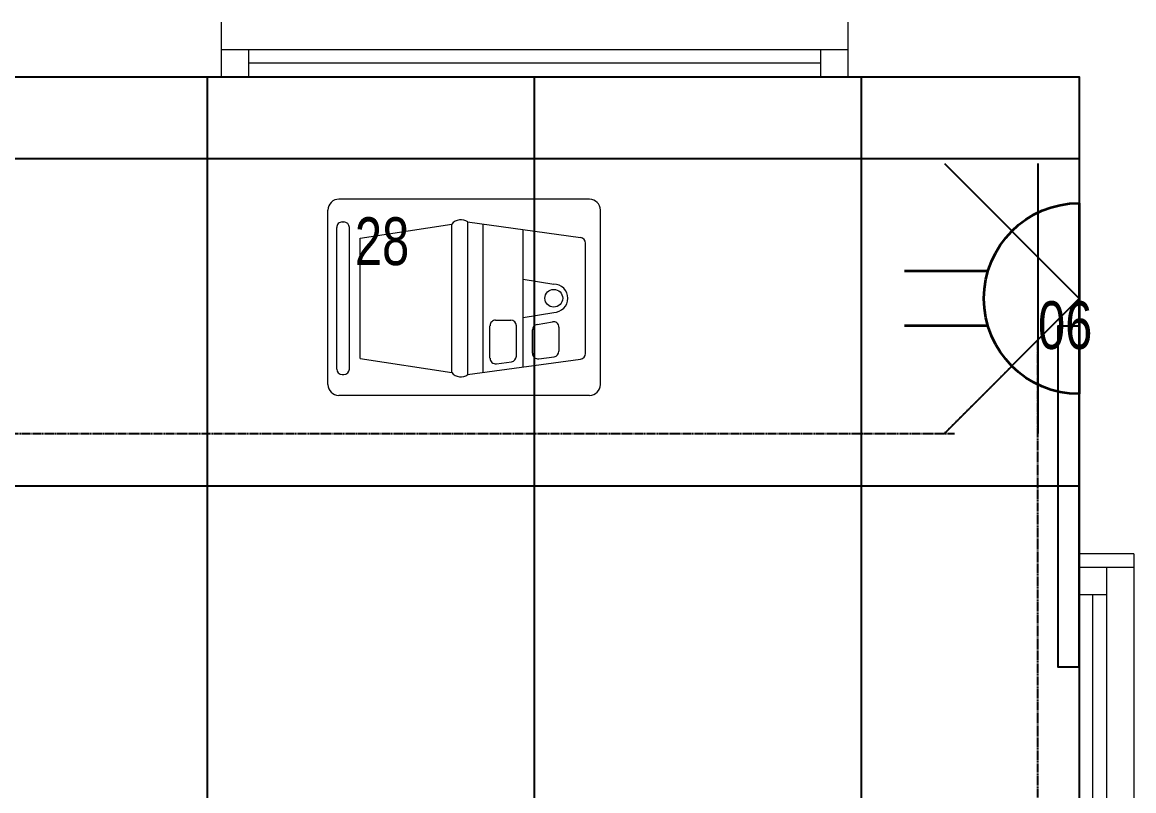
# Model space of a CAD drawing. Extents: x -12260 to 57327, y -29287 to 19916.
# Drawn here: x 12336 to 14376, y -4119 to -2710 of the extents above; entities that cross this region are included whole.
import ezdxf
from ezdxf.enums import TextEntityAlignment as Align

# ---------------------------------------------------------------- set-up
doc = ezdxf.new("R2010")
doc.units = 0
doc.header["$LTSCALE"] = 0.25
doc.linetypes.add('DASHDOT', pattern=[25.4, 12.7, -6.35, 0, -6.35])
doc.linetypes.add('HIDDEN', pattern=[9.525, 6.35, -3.175])
for name, color, linetype, lineweight in [('01-First Floor-FUR$0$72_EGR_EQP_TAG', 142, 'Continuous', 5), ('01-First Floor-FUR$0$Aluminum', 251, 'Continuous', 5), ('01-First Floor-FUR$0$LOADING', 253, 'Continuous', 5), ('01-First Floor-FUR$0$Walls', 251, 'Continuous', 5), ('E-LITE-CLNG-CNDT', 6, 'DASHDOT', 35), ('E-LITE-EXIT-NUMB', 6, 'Continuous', 25), ('E-POWR-FLOR-CNDT', 6, 'HIDDEN', 25), ('E-POWR-WALL @ 100', 4, 'Continuous', 35)]:
    doc.layers.add(name, color=color, linetype=linetype, lineweight=lineweight)
doc.layers.add('01-First Floor-FUR$0$FALSE CEILING', color=251, linetype='Continuous')
doc.styles.add('01-First Floor-FUR$0$X3G_ENTITY_257CFD', font='swisscl.ttf', dxfattribs={"height": 200})
doc.styles.add('DC_SIMPLEX', font='SIMPLEX.shx', dxfattribs={"width": 0.7})

# ---------------------------------------------------------------- blocks, each defined once
blk = doc.blocks.new('*X163')
at = {"color": 0}
for p, q in [((5, 3), (5, 3)), ((5, 3), (5, 3)), ((5, 3), (5, 3)), ((5, 3), (5, 3)), ((5, 3), (5, 3)), ((5, 3), (5, 3)), ((5, 3), (5, 3)), ((5, 3), (5, 3)), ((5, 3), (5, 3)), ((5, 3), (5, 3)), ((5, 3), (5, 3)), ((5, 3), (5, 3)), ((5, 3), (5, 3)), ((5, 3), (5, 3)), ((5, 3), (5, 3)), ((5, 3), (5, 3)), ((5, 3), (5, 3)), ((5, 3), (5, 3)), ((5, 3), (5, 3)), ((5, 3), (5, 3)), ((5, 3), (5, 3)), ((5, 3), (5, 3)), ((5, 3), (5, 3)), ((5, 3), (5, 3)), ((5, 3), (5, 3)), ((5, 3), (5, 3)), ((5, 3), (5, 3)), ((5, 3), (5, 3)), ((5, 3), (5, 3)), ((5, 3), (5, 3)), ((5, 3), (5, 3)), ((5, 3), (5, 3)), ((5, 3), (5, 3)), ((5, 3), (5, 3)), ((5, 3), (5, 3)), ((5, 3), (5, 3)), ((5, 3), (5, 3)), ((5, 3), (5, 3)), ((5, 3), (5, 3)), ((5, 3), (5, 3)), ((5, 3), (5, 3)), ((5, 3), (5, 3)), ((5, 3), (5, 3)), ((5, 3), (5, 3)), ((5, 3), (5, 3)), ((5, 3), (5, 3)), ((5, 3), (5, 3)), ((5, 3), (5, 3)), ((5, 3), (5, 3)), ((5, 3), (5, 3)), ((5, 3), (5, 3)), ((5, 3), (5, 3)), ((5, 3), (5, 3)), ((5, 3), (5, 3)), ((5, 3), (5, 3)), ((5, 3), (5, 3)), ((5, 3), (5, 3)), ((5, 3), (5, 3)), ((5, 3), (5, 3)), ((5, 3), (5, 3)), ((5, 3), (5, 3)), ((5, 3), (5, 3)), ((5, 3), (5, 3)), ((5, 3), (5, 3)), ((5, 3), (5, 3)), ((5, 3), (5, 3)), ((6, 3), (5, 3)), ((5, 3), (5, 3)), ((6, 3), (5, 3)), ((5, 3), (5, 3)), ((6, 3), (5, 3)), ((5, 3), (5, 3)), ((6, 3), (5, 3)), ((5, 3), (5, 3)), ((5, 3), (5, 3)), ((5, 3), (5, 3)), ((5, 3), (5, 3)), ((5, 3), (5, 3)), ((5, 3), (5, 3)), ((5, 3), (5, 3)), ((5, 3), (5, 3)), ((5, 3), (5, 3)), ((5, 3), (5, 3)), ((5, 3), (5, 3)), ((5, 3), (5, 3)), ((5, 3), (5, 3)), ((5, 3), (5, 3)), ((5, 3), (5, 3)), ((5, 3), (5, 3)), ((5, 3), (5, 3)), ((5, 3), (5, 3)), ((5, 3), (5, 3)), ((5, 3), (5, 3)), ((5, 3), (5, 3)), ((5, 3), (5, 3)), ((5, 3), (5, 3)), ((6, 3), (6, 3)), ((6, 3), (6, 3)), ((6, 3), (6, 3)), ((6, 3), (6, 3)), ((6, 3), (6, 3)), ((6, 3), (6, 3)), ((6, 3), (6, 3)), ((6, 3), (6, 3)), ((6, 3), (6, 3)), ((6, 3), (6, 3)), ((6, 3), (6, 3)), ((6, 3), (6, 3)), ((6, 3), (6, 3)), ((6, 3), (6, 3)), ((6, 3), (6, 3)), ((6, 3), (6, 3)), ((6, 3), (6, 3)), ((6, 3), (6, 3)), ((6, 3), (6, 3)), ((6, 3), (6, 3)), ((6, 3), (6, 3)), ((6, 3), (6, 3)), ((6, 3), (6, 3)), ((6, 3), (6, 3)), ((6, 3), (6, 3)), ((6, 3), (6, 3)), ((6, 3), (6, 3)), ((6, 3), (6, 3)), ((6, 3), (6, 3)), ((6, 3), (6, 3)), ((6, 3), (6, 3)), ((6, 3), (6, 3)), ((6, 3), (6, 3)), ((6, 3), (6, 3)), ((6, 3), (6, 3)), ((6, 3), (6, 3)), ((6, 3), (6, 3)), ((6, 3), (6, 3)), ((6, 3), (6, 3)), ((6, 3), (6, 3)), ((6, 3), (6, 3)), ((6, 3), (6, 3)), ((6, 3), (6, 3)), ((6, 3), (6, 3)), ((6, 3), (6, 3)), ((6, 3), (6, 3)), ((6, 3), (6, 3)), ((6, 3), (6, 3)), ((6, 3), (6, 3)), ((6, 3), (6, 3)), ((6, 3), (6, 3)), ((6, 3), (6, 3)), ((6, 3), (6, 3)), ((6, 3), (6, 3)), ((6, 3), (6, 3)), ((6, 3), (6, 3)), ((6, 3), (6, 3)), ((6, 3), (6, 3)), ((6, 3), (6, 3)), ((6, 3), (6, 3)), ((6, 3), (6, 3)), ((6, 3), (6, 3)), ((6, 3), (6, 3)), ((6, 3), (6, 3)), ((6, 3), (6, 3)), ((6, 3), (6, 3)), ((6, 3), (6, 3)), ((6, 3), (6, 3)), ((6, 3), (6, 3)), ((6, 3), (6, 3)), ((6, 3), (6, 3)), ((6, 3), (6, 3)), ((6, 3), (6, 3)), ((6, 3), (6, 3)), ((6, 3), (6, 3)), ((6, 3), (6, 3)), ((6, 3), (6, 3)), ((6, 3), (6, 3)), ((6, 3), (6, 3)), ((6, 3), (6, 3)), ((6, 3), (6, 3)), ((6, 3), (6, 3)), ((6, 3), (6, 3)), ((6, 3), (6, 3)), ((6, 3), (6, 3)), ((6, 3), (6, 3)), ((6, 3), (6, 3)), ((6, 3), (6, 3)), ((6, 3), (6, 3)), ((6, 3), (6, 3)), ((6, 3), (6, 3)), ((6, 3), (6, 3)), ((6, 3), (6, 3)), ((6, 3), (6, 3)), ((6, 3), (6, 3)), ((6, 3), (6, 3)), ((6, 3), (6, 3)), ((6, 3), (6, 3)), ((6, 3), (6, 3)), ((6, 3), (6, 3)), ((6, 3), (6, 3)), ((6, 3), (6, 3)), ((6, 3), (6, 3)), ((6, 3), (6, 3)), ((6, 3), (6, 3)), ((6, 3), (6, 3)), ((6, 3), (6, 3)), ((6, 3), (6, 3)), ((6, 3), (6, 3)), ((6, 3), (6, 3)), ((6, 3), (6, 3)), ((6, 3), (6, 3)), ((6, 3), (6, 3)), ((6, 3), (6, 3)), ((6, 3), (6, 3)), ((6, 3), (6, 3)), ((6, 3), (6, 3)), ((6, 3), (6, 3)), ((6, 3), (6, 3)), ((6, 3), (6, 3)), ((6, 3), (6, 3)), ((6, 3), (6, 3)), ((6, 3), (6, 3)), ((6, 3), (6, 3)), ((6, 3), (6, 3)), ((6, 3), (6, 3)), ((6, 3), (6, 3)), ((6, 3), (6, 3)), ((6, 3), (6, 3)), ((6, 3), (6, 3)), ((6, 3), (6, 3)), ((6, 3), (6, 3)), ((6, 3), (6, 3)), ((6, 3), (6, 3)), ((6, 3), (6, 3)), ((6, 3), (6, 3)), ((6, 3), (6, 3)), ((6, 3), (6, 3)), ((6, 3), (6, 3)), ((6, 3), (6, 3)), ((6, 3), (6, 3)), ((6, 3), (6, 3)), ((6, 3), (6, 3)), ((6, 3), (6, 3)), ((6, 3), (6, 3)), ((6, 3), (6, 3)), ((6, 3), (6, 3)), ((6, 3), (6, 3)), ((6, 3), (6, 3)), ((6, 3), (6, 3)), ((6, 3), (6, 3)), ((6, 3), (6, 3)), ((6, 3), (6, 3)), ((6, 3), (6, 3)), ((6, 3), (6, 3)), ((6, 3), (6, 3)), ((6, 3), (6, 3)), ((6, 3), (6, 3)), ((6, 3), (6, 3)), ((6, 3), (6, 3)), ((6, 3), (6, 3)), ((6, 3), (6, 3)), ((6, 3), (6, 3)), ((6, 3), (6, 3)), ((6, 3), (6, 3)), ((6, 3), (6, 3)), ((6, 3), (6, 3)), ((6, 3), (6, 3)), ((6, 3), (6, 3)), ((6, 3), (6, 3)), ((6, 3), (6, 3)), ((6, 3), (6, 3)), ((6, 3), (6, 3)), ((6, 3), (6, 3)), ((6, 3), (6, 3)), ((6, 3), (6, 3)), ((6, 3), (6, 3)), ((6, 3), (6, 3)), ((6, 3), (6, 3)), ((6, 3), (6, 3)), ((6, 3), (6, 3)), ((6, 3), (6, 3)), ((6, 3), (6, 3)), ((6, 3), (6, 3)), ((6, 3), (6, 3)), ((6, 3), (6, 3)), ((6, 3), (6, 3)), ((6, 3), (6, 3)), ((6, 3), (6, 3)), ((6, 3), (6, 3)), ((6, 3), (6, 3)), ((6, 3), (6, 3)), ((6, 3), (6, 3)), ((6, 3), (6, 3)), ((6, 3), (6, 3)), ((6, 3), (6, 3)), ((6, 3), (6, 3)), ((6, 3), (6, 3)), ((6, 3), (6, 3)), ((6, 3), (6, 3)), ((6, 3), (6, 3)), ((6, 3), (6, 3)), ((6, 3), (6, 3)), ((6, 3), (6, 3)), ((6, 3), (5, 3)), ((6, 3), (5, 3)), ((6, 3), (5, 3)), ((6, 3), (5, 3)), ((6, 3), (5, 3)), ((6, 3), (6, 3)), ((6, 3), (6, 3)), ((6, 3), (6, 3)), ((6, 3), (6, 3)), ((6, 3), (6, 3)), ((6, 3), (6, 3)), ((6, 3), (6, 3)), ((6, 3), (6, 3)), ((6, 3), (6, 3)), ((6, 3), (6, 3)), ((6, 3), (6, 3)), ((6, 3), (6, 3)), ((6, 3), (6, 3)), ((6, 3), (6, 3)), ((6, 3), (6, 3)), ((6, 3), (6, 3)), ((6, 3), (6, 3)), ((6, 3), (6, 3)), ((6, 3), (6, 3)), ((6, 3), (6, 3)), ((6, 3), (6, 3)), ((6, 3), (6, 3)), ((6, 3), (6, 3)), ((6, 3), (6, 3)), ((6, 3), (6, 3)), ((6, 3), (6, 3)), ((6, 3), (6, 3)), ((6, 3), (6, 3)), ((6, 3), (6, 3)), ((6, 3), (6, 3)), ((6, 3), (6, 3)), ((6, 3), (6, 3)), ((6, 3), (6, 3)), ((6, 3), (6, 3)), ((6, 3), (6, 3)), ((6, 3), (6, 3)), ((6, 3), (6, 3)), ((6, 3), (6, 3)), ((6, 3), (6, 3)), ((6, 3), (6, 3)), ((6, 3), (6, 3)), ((6, 3), (6, 3)), ((6, 3), (6, 3)), ((6, 3), (6, 3)), ((6, 3), (6, 3)), ((6, 3), (6, 3)), ((6, 3), (6, 3)), ((6, 3), (6, 3)), ((6, 3), (6, 3)), ((6, 3), (6, 3)), ((6, 3), (6, 3)), ((6, 3), (6, 3)), ((6, 3), (6, 3)), ((6, 3), (6, 3)), ((6, 3), (6, 3)), ((6, 3), (6, 3)), ((6, 3), (6, 3)), ((6, 3), (6, 3)), ((6, 3), (6, 3)), ((6, 3), (6, 3)), ((6, 3), (6, 3)), ((6, 3), (6, 3)), ((6, 3), (6, 3)), ((6, 3), (6, 3)), ((6, 3), (6, 3)), ((6, 3), (6, 3)), ((6, 3), (6, 3)), ((6, 3), (6, 3)), ((6, 3), (6, 3)), ((6, 3), (6, 3)), ((6, 3), (6, 3)), ((6, 3), (6, 3)), ((6, 3), (6, 3)), ((6, 3), (6, 3)), ((6, 3), (6, 3)), ((6, 3), (6, 3)), ((6, 3), (6, 3)), ((6, 3), (6, 3)), ((6, 3), (6, 3)), ((6, 3), (6, 3)), ((6, 3), (6, 3)), ((6, 3), (6, 3)), ((6, 3), (6, 3)), ((6, 3), (6, 3)), ((6, 3), (6, 3)), ((6, 3), (6, 3)), ((6, 3), (6, 3)), ((6, 3), (6, 3)), ((6, 3), (6, 3)), ((6, 3), (6, 3)), ((6, 3), (6, 3)), ((6, 3), (6, 3)), ((6, 3), (6, 3)), ((6, 3), (6, 3)), ((6, 3), (6, 3)), ((6, 3), (6, 3)), ((6, 3), (6, 3)), ((6, 3), (6, 3)), ((6, 3), (6, 3)), ((6, 3), (6, 3)), ((6, 3), (6, 3)), ((6, 3), (6, 3)), ((6, 3), (6, 3)), ((6, 3), (6, 3)), ((6, 3), (6, 3)), ((6, 3), (6, 3)), ((6, 3), (6, 3)), ((6, 3), (6, 3)), ((6, 3), (6, 3)), ((6, 3), (6, 3)), ((6, 3), (6, 3)), ((6, 3), (6, 3)), ((6, 3), (6, 3)), ((6, 3), (6, 3)), ((6, 3), (6, 3)), ((6, 3), (6, 3)), ((6, 3), (6, 3)), ((6, 3), (6, 3)), ((6, 3), (6, 3)), ((6, 3), (6, 3)), ((6, 3), (6, 3)), ((6, 3), (6, 3)), ((6, 3), (6, 3)), ((6, 3), (6, 3)), ((6, 3), (6, 3)), ((6, 3), (6, 3)), ((6, 3), (6, 3)), ((6, 3), (6, 3)), ((6, 3), (6, 3)), ((6, 3), (6, 3)), ((6, 3), (6, 3)), ((6, 3), (6, 3)), ((6, 3), (6, 3)), ((6, 3), (6, 3)), ((6, 3), (6, 3)), ((6, 3), (6, 3)), ((6, 3), (6, 3)), ((6, 3), (6, 3)), ((6, 3), (6, 3)), ((6, 3), (6, 3)), ((6, 3), (6, 3)), ((6, 3), (6, 3)), ((6, 3), (6, 3)), ((6, 3), (6, 3)), ((6, 3), (6, 3)), ((6, 3), (6, 3)), ((6, 3), (6, 3)), ((6, 3), (6, 3)), ((6, 3), (6, 3)), ((6, 3), (6, 3)), ((6, 3), (6, 3)), ((6, 3), (6, 3)), ((6, 3), (6, 3)), ((6, 3), (6, 3)), ((6, 3), (6, 3)), ((6, 3), (6, 3)), ((6, 3), (6, 3)), ((6, 3), (6, 3)), ((6, 3), (6, 3)), ((6, 3), (6, 3)), ((6, 3), (6, 3)), ((6, 3), (6, 3)), ((6, 3), (6, 3)), ((6, 3), (6, 3)), ((6, 3), (6, 3)), ((6, 3), (6, 3)), ((6, 3), (6, 3)), ((6, 3), (6, 3)), ((6, 3), (6, 3)), ((6, 3), (6, 3)), ((6, 3), (6, 3)), ((6, 3), (6, 3)), ((6, 3), (6, 3)), ((6, 3), (6, 3)), ((6, 3), (6, 3)), ((6, 3), (6, 3)), ((6, 3), (6, 3)), ((6, 3), (6, 3)), ((6, 3), (6, 3)), ((6, 3), (6, 3)), ((6, 3), (6, 3)), ((6, 3), (6, 3)), ((6, 3), (6, 3)), ((6, 3), (6, 3)), ((6, 3), (6, 3)), ((6, 3), (6, 3)), ((6, 3), (6, 3)), ((6, 3), (6, 3)), ((6, 3), (6, 3)), ((6, 3), (6, 3)), ((6, 3), (6, 3)), ((6, 3), (6, 3)), ((6, 3), (6, 3)), ((6, 3), (6, 3)), ((6, 3), (6, 3)), ((6, 3), (6, 3)), ((6, 3), (6, 3)), ((6, 3), (6, 3)), ((6, 3), (6, 3)), ((6, 3), (6, 3)), ((6, 3), (6, 3)), ((6, 3), (6, 3)), ((6, 3), (6, 3)), ((6, 3), (6, 3)), ((6, 3), (6, 3)), ((6, 3), (6, 3)), ((6, 3), (6, 3)), ((6, 3), (6, 3)), ((6, 3), (6, 3)), ((6, 3), (6, 3)), ((6, 3), (6, 3)), ((6, 3), (6, 3)), ((6, 3), (6, 3)), ((6, 3), (6, 3)), ((6, 3), (6, 3)), ((6, 3), (6, 3)), ((6, 3), (6, 3)), ((6, 3), (6, 3)), ((6, 3), (6, 3)), ((6, 3), (6, 3)), ((6, 3), (6, 3)), ((6, 3), (6, 3)), ((6, 3), (6, 3)), ((6, 3), (6, 3)), ((6, 3), (6, 3)), ((6, 3), (6, 3)), ((6, 3), (6, 3)), ((6, 3), (6, 3)), ((6, 3), (6, 3)), ((6, 3), (6, 3)), ((6, 3), (6, 3)), ((6, 3), (6, 3)), ((6, 3), (6, 3)), ((6, 3), (6, 3)), ((6, 3), (6, 3)), ((6, 3), (6, 3)), ((6, 3), (6, 3)), ((6, 3), (6, 3)), ((6, 3), (6, 3)), ((6, 3), (6, 3)), ((6, 3), (6, 3)), ((6, 3), (6, 3)), ((6, 3), (6, 3)), ((6, 3), (6, 3)), ((6, 3), (6, 3)), ((6, 3), (6, 3)), ((6, 3), (6, 3)), ((6, 3), (6, 3)), ((6, 3), (6, 3)), ((6, 3), (6, 3)), ((6, 3), (6, 3)), ((6, 3), (6, 3)), ((6, 3), (6, 3)), ((6, 3), (6, 3)), ((6, 3), (6, 3)), ((6, 3), (6, 3)), ((6, 3), (6, 3)), ((6, 3), (6, 3)), ((6, 3), (6, 3)), ((6, 3), (6, 3)), ((6, 3), (6, 3)), ((6, 3), (6, 3)), ((6, 3), (6, 3)), ((6, 3), (6, 3)), ((6, 3), (6, 3)), ((6, 3), (6, 3)), ((6, 3), (6, 3)), ((6, 3), (6, 3)), ((6, 3), (6, 3)), ((6, 3), (6, 3)), ((6, 3), (6, 3)), ((6, 3), (6, 3)), ((6, 3), (6, 3)), ((6, 3), (6, 3)), ((6, 3), (6, 3)), ((6, 3), (6, 3)), ((6, 3), (6, 3)), ((6, 3), (6, 3)), ((6, 3), (6, 3)), ((6, 3), (6, 3)), ((6, 3), (6, 3)), ((6, 3), (6, 3)), ((6, 3), (6, 3)), ((6, 3), (6, 3)), ((6, 3), (6, 3)), ((6, 3), (6, 3)), ((6, 3), (6, 3)), ((6, 3), (6, 3)), ((6, 3), (6, 3)), ((6, 3), (6, 3)), ((6, 3), (6, 3)), ((6, 3), (6, 3)), ((6, 3), (6, 3)), ((6, 3), (6, 3)), ((6, 3), (6, 3)), ((6, 3), (6, 3)), ((6, 3), (6, 3)), ((6, 3), (6, 3)), ((6, 3), (6, 3)), ((6, 3), (6, 3)), ((6, 3), (6, 3)), ((6, 3), (6, 3)), ((6, 3), (6, 3)), ((6, 3), (6, 3)), ((6, 3), (6, 3)), ((6, 3), (6, 3)), ((6, 3), (6, 3)), ((6, 3), (6, 3)), ((6, 3), (6, 3)), ((6, 3), (6, 3)), ((6, 3), (6, 3)), ((6, 3), (6, 3)), ((6, 3), (6, 3)), ((6, 3), (6, 3)), ((6, 3), (6, 3)), ((6, 3), (6, 3)), ((6, 3), (6, 3))]:
    blk.add_line(p, q, dxfattribs=at)
blk = doc.blocks.new('*X164')
at = {"color": 0}
for p, q in [((13, 1), (13, 1)), ((13, 1), (13, 1)), ((13, 1), (13, 1)), ((13, 1), (13, 1)), ((13, 1), (13, 1)), ((13, 1), (13, 1)), ((13, 1), (13, 1)), ((13, 1), (13, 1)), ((13, 1), (13, 1)), ((13, 1), (13, 1)), ((13, 1), (13, 1)), ((13, 1), (13, 1)), ((13, 1), (13, 1)), ((13, 1), (13, 1)), ((13, 1), (13, 1)), ((13, 1), (14, 1)), ((13, 1), (14, 1)), ((13, 1), (14, 1)), ((13, 1), (13, 1)), ((13, 1), (13, 1)), ((13, 1), (13, 1)), ((13, 1), (13, 1)), ((13, 1), (13, 1)), ((13, 1), (13, 1)), ((13, 1), (13, 1)), ((13, 1), (13, 1)), ((13, 1), (13, 1)), ((13, 1), (13, 1)), ((13, 1), (13, 1)), ((13, 1), (13, 1)), ((13, 1), (13, 1)), ((13, 1), (13, 1)), ((13, 1), (13, 1)), ((13, 1), (13, 1)), ((13, 1), (13, 1)), ((13, 1), (13, 1)), ((13, 1), (13, 1)), ((13, 1), (13, 1)), ((13, 1), (13, 1)), ((13, 1), (13, 1)), ((13, 1), (13, 1)), ((13, 1), (13, 1)), ((13, 1), (13, 1)), ((13, 1), (13, 1)), ((13, 1), (13, 1)), ((13, 1), (13, 1)), ((13, 1), (13, 1)), ((13, 1), (13, 1)), ((13, 1), (13, 1)), ((13, 1), (13, 1)), ((13, 1), (13, 1)), ((13, 1), (13, 1)), ((13, 1), (13, 1)), ((13, 1), (13, 1)), ((13, 1), (13, 1)), ((13, 1), (13, 1)), ((13, 1), (13, 1)), ((13, 1), (13, 1)), ((13, 1), (13, 1)), ((13, 1), (13, 1)), ((13, 1), (13, 1)), ((13, 1), (13, 1)), ((13, 1), (13, 1)), ((13, 1), (13, 1)), ((13, 1), (13, 1)), ((13, 1), (13, 1)), ((13, 1), (13, 1)), ((13, 1), (13, 1)), ((13, 1), (13, 1)), ((13, 1), (13, 1)), ((13, 1), (13, 1)), ((13, 1), (13, 1)), ((13, 1), (13, 1)), ((13, 1), (13, 1)), ((13, 1), (13, 1)), ((13, 1), (13, 1)), ((13, 1), (13, 1)), ((13, 1), (13, 1)), ((13, 1), (13, 1)), ((13, 1), (13, 1)), ((13, 1), (13, 1)), ((13, 1), (13, 1)), ((13, 1), (13, 1)), ((13, 1), (13, 1)), ((13, 1), (13, 1)), ((13, 1), (13, 1)), ((13, 1), (13, 1)), ((13, 1), (13, 1)), ((13, 1), (13, 1)), ((13, 1), (13, 1)), ((13, 1), (13, 1)), ((13, 1), (13, 1)), ((13, 1), (13, 1)), ((13, 1), (13, 1)), ((13, 1), (13, 1)), ((13, 1), (13, 1)), ((13, 1), (13, 1)), ((13, 1), (13, 1)), ((13, 1), (13, 1)), ((13, 1), (13, 1)), ((13, 1), (13, 1)), ((13, 1), (13, 1)), ((13, 1), (13, 1)), ((13, 1), (13, 1)), ((13, 1), (13, 1)), ((13, 1), (13, 1)), ((13, 1), (13, 1)), ((13, 1), (13, 1)), ((13, 1), (13, 1)), ((13, 1), (13, 1)), ((13, 1), (13, 1)), ((13, 1), (13, 1)), ((13, 1), (13, 1)), ((13, 1), (13, 1)), ((13, 1), (13, 1)), ((13, 1), (13, 1)), ((13, 1), (13, 1)), ((13, 1), (13, 1)), ((13, 1), (13, 1)), ((13, 1), (13, 1)), ((13, 1), (13, 1)), ((13, 1), (13, 1)), ((13, 1), (13, 1)), ((13, 1), (14, 1)), ((13, 0), (13, 0)), ((13, 0), (13, 0)), ((13, 0), (13, 0)), ((13, 0), (13, 0)), ((13, 0), (13, 0)), ((13, 0), (13, 0)), ((13, 0), (13, 0)), ((13, 0), (13, 0)), ((13, 0), (13, 0)), ((13, 0), (13, 0)), ((13, 0), (13, 0)), ((13, 0), (13, 0)), ((13, 0), (13, 0)), ((13, 0), (13, 0)), ((13, 0), (13, 0)), ((13, 0), (13, 0)), ((13, 0), (13, 0)), ((13, 0), (13, 0)), ((13, 0), (13, 0)), ((13, 0), (13, 0)), ((13, 0), (13, 0)), ((13, 0), (13, 0)), ((13, 0), (13, 0)), ((13, 0), (13, 0)), ((13, 0), (13, 0)), ((13, 0), (13, 0)), ((13, 0), (13, 0)), ((13, 0), (13, 0)), ((13, 0), (13, 0)), ((13, 0), (13, 0)), ((13, 0), (13, 0)), ((13, 0), (13, 0)), ((13, 0), (13, 0)), ((13, 0), (13, 0)), ((13, 0), (13, 0)), ((13, 0), (13, 0)), ((13, 0), (13, 0)), ((13, 0), (13, 0)), ((13, 0), (13, 0)), ((13, 0), (13, 0)), ((13, 0), (13, 0)), ((13, 0), (13, 0)), ((13, 0), (13, 0)), ((13, 0), (13, 0)), ((13, 0), (13, 0)), ((13, 0), (13, 0)), ((13, 0), (13, 0)), ((13, 0), (13, 0)), ((13, 0), (14, 0)), ((13, 0), (14, 0)), ((13, 0), (13, 0)), ((13, 0), (14, 0)), ((14, 1), (14, 1)), ((14, 1), (14, 1)), ((14, 1), (14, 1)), ((14, 1), (14, 1)), ((14, 1), (14, 1)), ((14, 1), (14, 1)), ((14, 1), (14, 1)), ((14, 1), (14, 1)), ((14, 1), (14, 1)), ((14, 1), (14, 1)), ((14, 1), (14, 1)), ((14, 1), (14, 1)), ((14, 1), (14, 1)), ((14, 1), (14, 1)), ((14, 1), (14, 1)), ((14, 1), (14, 1)), ((14, 1), (14, 1)), ((14, 1), (14, 1)), ((14, 1), (14, 1)), ((14, 1), (14, 1)), ((14, 1), (14, 1)), ((14, 1), (14, 1)), ((14, 1), (14, 1)), ((14, 1), (14, 1)), ((14, 1), (14, 1)), ((14, 1), (14, 1)), ((14, 1), (14, 1)), ((14, 1), (14, 1)), ((14, 1), (14, 1)), ((14, 1), (14, 1)), ((14, 1), (14, 1)), ((14, 1), (14, 1)), ((14, 1), (14, 1)), ((14, 1), (14, 1)), ((14, 1), (14, 1)), ((14, 1), (14, 1)), ((14, 1), (14, 1)), ((14, 1), (14, 1)), ((14, 1), (14, 1)), ((14, 1), (14, 1)), ((14, 1), (14, 1)), ((14, 1), (14, 1)), ((14, 1), (14, 1)), ((14, 1), (14, 1)), ((14, 1), (14, 1)), ((14, 1), (14, 1)), ((14, 1), (14, 1)), ((14, 1), (14, 1)), ((14, 1), (14, 1)), ((14, 1), (14, 1)), ((14, 1), (14, 1)), ((14, 1), (14, 1)), ((14, 1), (14, 1)), ((14, 1), (14, 1)), ((14, 1), (14, 1)), ((14, 1), (14, 1)), ((14, 1), (14, 1)), ((14, 1), (14, 1)), ((14, 1), (14, 1)), ((14, 1), (14, 1)), ((14, 1), (14, 1)), ((14, 1), (14, 1)), ((14, 1), (14, 1)), ((14, 1), (14, 1)), ((14, 1), (14, 1)), ((14, 1), (14, 1)), ((14, 1), (14, 1)), ((14, 1), (14, 1)), ((14, 1), (14, 1)), ((14, 1), (14, 1)), ((14, 1), (14, 1)), ((14, 1), (14, 1)), ((14, 1), (14, 1)), ((14, 1), (14, 1)), ((14, 1), (14, 1)), ((14, 1), (14, 1)), ((14, 1), (14, 1)), ((14, 1), (14, 1)), ((14, 1), (14, 1)), ((14, 1), (14, 1)), ((14, 1), (14, 1)), ((14, 1), (14, 1)), ((14, 1), (14, 1)), ((14, 1), (14, 1)), ((14, 1), (14, 1)), ((14, 1), (14, 1)), ((14, 1), (14, 1)), ((14, 1), (14, 1)), ((14, 1), (14, 1)), ((14, 1), (14, 1)), ((14, 1), (14, 1)), ((14, 1), (14, 1)), ((14, 1), (14, 1)), ((14, 1), (14, 1)), ((14, 0), (14, 0)), ((14, 0), (14, 0)), ((14, 0), (14, 0)), ((14, 0), (14, 0)), ((14, 0), (14, 0)), ((14, 0), (14, 0)), ((14, 0), (14, 0)), ((14, 0), (14, 0)), ((14, 0), (14, 0)), ((14, 0), (14, 0)), ((14, 0), (14, 0)), ((14, 0), (14, 0)), ((14, 0), (14, 0)), ((14, 0), (14, 0)), ((14, 0), (14, 0)), ((14, 0), (14, 0)), ((14, 0), (14, 0)), ((14, 0), (14, 0)), ((14, 0), (14, 0)), ((14, 0), (14, 0)), ((14, 0), (14, 0)), ((14, 0), (14, 0)), ((14, 0), (14, 0)), ((14, 0), (14, 0)), ((14, 0), (14, 0)), ((14, 0), (14, 0)), ((14, 0), (14, 0)), ((14, 0), (14, 0)), ((14, 0), (14, 0)), ((14, 0), (14, 0)), ((14, 0), (14, 0)), ((14, 0), (14, 0)), ((14, 0), (14, 0)), ((14, 0), (14, 0)), ((14, 0), (14, 0)), ((14, 0), (14, 0)), ((14, 0), (14, 0)), ((14, 0), (14, 0)), ((14, 0), (14, 0)), ((14, 0), (14, 0)), ((14, 0), (14, 0)), ((14, 0), (14, 0)), ((14, 0), (14, 0)), ((14, 0), (14, 0)), ((14, 0), (14, 0)), ((14, 0), (14, 0)), ((14, 0), (14, 0)), ((14, 0), (14, 0)), ((13, 0), (13, 0)), ((13, 0), (14, 0)), ((13, 0), (13, 0)), ((13, 0), (14, 0)), ((13, 0), (13, 0)), ((13, 0), (14, 0)), ((13, 0), (13, 0)), ((13, 0), (13, 0)), ((13, 0), (13, 0)), ((13, 0), (13, 0)), ((13, 0), (14, 0)), ((13, 0), (13, 0)), ((13, 0), (14, 0)), ((13, 0), (13, 0)), ((13, 0), (14, 0)), ((13, 0), (13, 0)), ((13, 0), (14, 0)), ((13, 0), (13, 0)), ((13, 0), (14, 0)), ((13, 0), (13, 0)), ((13, 0), (14, 0)), ((13, 0), (13, 0)), ((13, 0), (14, 0)), ((13, 0), (13, 0)), ((13, 0), (13, 0)), ((13, 0), (13, 0)), ((13, 0), (14, 0)), ((13, 0), (13, 0)), ((13, 0), (14, 0)), ((13, 0), (13, 0)), ((13, 0), (14, 0)), ((13, 0), (13, 0)), ((13, 0), (14, 0)), ((13, 0), (13, 0)), ((13, 0), (13, 0)), ((13, 0), (13, 0)), ((13, 0), (13, 0)), ((13, 0), (13, 0)), ((13, 0), (13, 0)), ((13, 0), (13, 0)), ((13, 0), (13, 0)), ((13, 0), (13, 0)), ((13, 0), (13, 0)), ((13, 0), (13, 0)), ((13, 0), (13, 0)), ((13, 0), (13, 0)), ((13, 0), (13, 0)), ((13, 0), (13, 0)), ((13, 0), (13, 0)), ((13, 0), (13, 0)), ((13, 0), (13, 0)), ((13, 0), (13, 0)), ((13, 0), (13, 0)), ((13, 0), (13, 0)), ((13, 0), (13, 0)), ((13, 0), (13, 0)), ((13, 0), (13, 0)), ((13, 0), (13, 0)), ((13, 0), (13, 0)), ((13, 0), (13, 0)), ((13, 0), (13, 0)), ((13, 0), (13, 0)), ((13, 0), (13, 0)), ((13, 0), (13, 0)), ((13, -1), (13, -1)), ((13, -1), (13, -1)), ((13, -1), (13, -1)), ((13, -1), (13, -1)), ((13, -1), (13, -1)), ((13, -1), (14, -1)), ((13, -1), (13, -1)), ((14, 0), (14, 0)), ((14, 0), (14, 0)), ((14, 0), (14, 0)), ((14, 0), (14, 0)), ((14, 0), (14, 0)), ((14, 0), (14, 0)), ((14, 0), (14, 0)), ((14, 0), (14, 0)), ((14, 0), (14, 0)), ((14, 0), (14, 0)), ((14, 0), (14, 0)), ((14, 0), (14, 0)), ((14, 0), (14, 0)), ((14, 0), (14, 0)), ((14, 0), (14, 0)), ((13, 0), (14, 0)), ((14, 0), (14, 0)), ((14, 0), (14, 0)), ((14, 0), (14, 0)), ((14, 0), (14, 0)), ((14, 0), (14, 0)), ((14, 0), (14, 0)), ((14, 0), (14, 0)), ((14, 0), (14, 0)), ((14, 0), (14, 0)), ((14, 0), (14, 0)), ((14, 0), (14, 0)), ((14, 0), (14, 0)), ((14, 0), (14, 0)), ((14, 0), (14, 0)), ((14, 0), (14, 0)), ((14, 0), (14, 0)), ((14, 0), (14, 0)), ((14, 0), (14, 0)), ((14, 0), (14, 0)), ((14, 0), (14, 0)), ((14, 0), (14, 0)), ((14, 0), (14, 0)), ((14, 0), (14, 0)), ((14, 0), (14, 0)), ((14, 0), (14, 0)), ((14, 0), (14, 0)), ((14, 0), (14, 0)), ((14, 0), (14, 0)), ((14, 0), (14, 0)), ((14, 0), (14, 0)), ((14, 0), (14, 0)), ((14, 0), (14, 0)), ((14, 0), (14, 0)), ((14, 0), (14, 0)), ((14, -1), (14, -1)), ((14, -1), (14, -1)), ((14, -1), (14, -1)), ((14, -1), (14, -1)), ((14, -1), (14, -1))]:
    blk.add_line(p, q, dxfattribs=at)
blk = doc.blocks.new('01-First Floor-FUR$0$ME13380B-P')
for p, q in [((-0.16, 0.5), (0.16, 0.5)), ((-0.18, 0.02), (-0.18, 0.48)), ((-0.1418, 0.4738), (-0.1418, 0.4709)), ((-0.1316, 0.484), (0.1279, 0.484)), ((0.1382, 0.4738), (0.1382, 0.4709)), ((0.18, 0.02), (0.18, 0.48)), ((-0.1316, 0.4607), (0.1279, 0.4607)), ((-0.1121, 0.4407), (-0.1379, 0.2729)), ((-0.1121, 0.4407), (0.1084, 0.4407)), ((0.1084, 0.4407), (0.1342, 0.2729)), ((-0.1379, 0.2729), (0.1342, 0.2729)), ((-0.1418, 0.244), (-0.1133, 0.0362)), ((-0.1417, 0.2432), (0.138, 0.2432)), ((0.1382, 0.244), (0.1096, 0.0362)), ((-0.1379, 0.2151), (0.1342, 0.2151)), ((-0.122, 0.1909), (-0.1181, 0.163)), ((-0.1118, 0.2026), (-0.0521, 0.2026)), ((-0.0418, 0.1923), (-0.0418, 0.1644)), ((-0.108, 0.1541), (-0.0521, 0.1541)), ((-0.1278, 0.1416), (0.1241, 0.1416)), ((-0.1026, 0.1248), (-0.0597, 0.1248)), ((-0.0371, 0.1416), (-0.0277, 0.0855)), ((0.0334, 0.1416), (0.024, 0.0855)), ((-0.1128, 0.1131), (-0.1089, 0.0849)), ((-0.0496, 0.1162), (-0.0448, 0.088)), ((-0.0549, 0.076), (-0.0988, 0.076)), ((-0.1032, 0.0273), (0.0995, 0.0273)), ((-0.16, 0), (0.16, 0))]:
    blk.add_line(p, q)
for points in [[(0.1084, 0.4407), (0.1084, 0.4407), (0.1084, 0.4407), (0.1084, 0.4407), (0.1084, 0.4407), (0.1084, 0.4407), (0.1084, 0.4407), (0.1084, 0.4407), (0.1084, 0.4407), (0.1084, 0.4407), (0.1084, 0.4407), (0.1084, 0.4407), (0.1084, 0.4407), (0.1084, 0.4407), (0.1084, 0.4407), (0.1084, 0.4407), (0.1084, 0.4407), (0.1084, 0.4407), (0.1084, 0.4407), (0.1084, 0.4407), (0.1084, 0.4407), (0.1084, 0.4407), (0.1084, 0.4407), (0.1084, 0.4407), (0.1084, 0.4407), (0.1084, 0.4407), (0.1084, 0.4407), (0.1084, 0.4407), (0.1084, 0.4407), (0.1084, 0.4407), (0.1084, 0.4407), (0.1084, 0.4407), (0.1084, 0.4407), (0.1084, 0.4407), (0.1084, 0.4407), (0.1084, 0.4407), (0.1084, 0.4407), (0.1084, 0.4407), (0.1084, 0.4407), (0.1084, 0.4407), (0.1084, 0.4407), (0.1084, 0.4407), (0.1084, 0.4407), (0.1084, 0.4407), (0.1084, 0.4407), (0.1084, 0.4407), (0.1084, 0.4407), (0.1084, 0.4407), (0.1084, 0.4407), (0.1084, 0.4407), (0.1084, 0.4407), (0.1084, 0.4407), (0.1084, 0.4407), (0.1084, 0.4407), (0.1084, 0.4407), (0.1084, 0.4407), (0.1084, 0.4407), (0.1084, 0.4407), (0.1084, 0.4407), (0.1084, 0.4407), (0.1084, 0.4407), (0.1084, 0.4407), (0.1084, 0.4407), (0.1084, 0.4407), (0.1084, 0.4407), (0.1084, 0.4407), (0.1084, 0.4407), (0.1084, 0.4407), (0.1084, 0.4407), (0.1084, 0.4407), (0.1084, 0.4407), (0.1084, 0.4407), (0.1084, 0.4407), (0.1084, 0.4407), (0.1084, 0.4407), (0.1084, 0.4407), (0.1084, 0.4407), (0.1084, 0.4407), (0.1084, 0.4407), (0.1084, 0.4407), (0.1084, 0.4407), (0.1084, 0.4407), (0.1084, 0.4407), (0.1084, 0.4407), (0.1084, 0.4407), (0.1084, 0.4407), (0.1084, 0.4407), (0.1084, 0.4407), (0.1084, 0.4407), (0.1084, 0.4407), (0.1084, 0.4407), (0.1084, 0.4407), (0.1084, 0.4407), (0.1084, 0.4407), (0.1084, 0.4407), (0.1084, 0.4407), (0.1084, 0.4407), (0.1084, 0.4407), (0.1084, 0.4407), (0.1084, 0.4407), (0.1084, 0.4407), (0.1084, 0.4407), (0.1084, 0.4407), (0.1084, 0.4407), (0.1084, 0.4407), (0.1084, 0.4407), (0.1084, 0.4407), (0.1084, 0.4407), (0.1084, 0.4407), (0.1084, 0.4407), (0.1084, 0.4407), (0.1084, 0.4407), (0.1084, 0.4407), (0.1084, 0.4407), (0.1084, 0.4407), (0.1084, 0.4407), (0.1084, 0.4407), (0.1084, 0.4407), (0.1084, 0.4407), (0.1084, 0.4407), (0.1084, 0.4407), (0.1084, 0.4407), (0.1084, 0.4407), (0.1084, 0.4407), (0.1084, 0.4407), (0.1084, 0.4407), (0.1084, 0.4407), (0.1084, 0.4407), (0.1084, 0.4407), (0.1084, 0.4407), (0.1084, 0.4407), (0.1084, 0.4407), (0.1084, 0.4407), (0.1084, 0.4407), (0.1084, 0.4407), (0.1084, 0.4407), (0.1084, 0.4407), (0.1084, 0.4407), (0.1084, 0.4407), (0.1084, 0.4407), (0.1084, 0.4407), (0.1084, 0.4407), (0.1084, 0.4407), (0.1084, 0.4407), (0.1084, 0.4407), (0.1084, 0.4407), (0.1084, 0.4407), (0.1084, 0.4407), (0.1084, 0.4407), (0.1084, 0.4407), (0.1084, 0.4407), (0.1084, 0.4407), (0.1084, 0.4407), (0.1084, 0.4407), (0.1084, 0.4407), (0.1084, 0.4407), (0.1084, 0.4407), (0.1084, 0.4407), (0.1084, 0.4407), (0.1084, 0.4407), (0.1084, 0.4407), (0.1084, 0.4407), (0.1084, 0.4407), (0.1084, 0.4407), (0.1084, 0.4407), (0.1084, 0.4407), (0.1084, 0.4407), (0.1084, 0.4407), (0.1084, 0.4407), (0.1084, 0.4407), (0.1084, 0.4407), (0.1084, 0.4407), (0.1084, 0.4407), (0.1084, 0.4407), (0.1084, 0.4407), (0.1084, 0.4407), (0.1084, 0.4407), (0.1084, 0.4407), (0.1084, 0.4407), (0.1084, 0.4407), (0.1084, 0.4407), (0.1084, 0.4407), (0.1084, 0.4407), (0.1084, 0.4407), (0.1084, 0.4407), (0.1084, 0.4407), (0.1084, 0.4407), (0.1084, 0.4407), (0.1084, 0.4407), (0.1084, 0.4407), (0.1084, 0.4407), (0.1084, 0.4407), (0.1084, 0.4407), (0.1084, 0.4407), (0.1084, 0.4407), (0.1084, 0.4407), (0.1084, 0.4407), (0.1084, 0.4407), (0.1084, 0.4407), (0.1084, 0.4407), (0.1084, 0.4407), (0.1084, 0.4407), (0.1084, 0.4407), (0.1084, 0.4407), (0.1084, 0.4407), (0.1084, 0.4407), (0.1084, 0.4407), (0.1084, 0.4407), (0.1084, 0.4407), (0.1084, 0.4407), (0.1084, 0.4407), (0.1084, 0.4407), (0.1084, 0.4407), (0.1084, 0.4407), (0.1084, 0.4407), (0.1084, 0.4407), (0.1084, 0.4407), (0.1084, 0.4407), (0.1084, 0.4407), (0.1084, 0.4407), (0.1084, 0.4407), (0.1084, 0.4407), (0.1084, 0.4407), (0.1084, 0.4407), (0.1084, 0.4407), (0.1084, 0.4407), (0.1084, 0.4407), (0.1084, 0.4407), (0.1084, 0.4407), (0.1084, 0.4407), (0.1084, 0.4407), (0.1084, 0.4407), (0.1084, 0.4407), (0.1084, 0.4407), (0.1084, 0.4407), (0.1084, 0.4407), (0.1084, 0.4407), (0.1084, 0.4407), (0.1084, 0.4407), (0.1084, 0.4407), (0.1084, 0.4407), (0.1084, 0.4407), (0.1084, 0.4407), (0.1084, 0.4407), (0.1084, 0.4407), (0.1084, 0.4407), (0.1084, 0.4407), (0.1084, 0.4407), (0.1084, 0.4407), (0.1084, 0.4407), (0.1084, 0.4407), (0.1084, 0.4407), (0.1084, 0.4407), (0.1084, 0.4407), (0.1084, 0.4407), (0.1084, 0.4407), (0.1084, 0.4407), (0.1084, 0.4407), (0.1084, 0.4407), (0.1084, 0.4407), (0.1084, 0.4407), (0.1084, 0.4407), (0.1084, 0.4407), (0.1084, 0.4407), (0.1084, 0.4407), (0.1084, 0.4407), (0.1084, 0.4407), (0.1084, 0.4407), (0.1084, 0.4407), (0.1084, 0.4407), (0.1084, 0.4407), (0.1084, 0.4407), (0.1084, 0.4407), (0.1084, 0.4407), (0.1084, 0.4407), (0.1084, 0.4407), (0.1084, 0.4407)], [(0.1084, 0.4407), (0.1084, 0.4407), (0.1084, 0.4407), (0.1084, 0.4407), (0.1084, 0.4407), (0.1084, 0.4407), (0.1084, 0.4407), (0.1084, 0.4407), (0.1084, 0.4407), (0.1084, 0.4407), (0.1084, 0.4407), (0.1084, 0.4407), (0.1084, 0.4407), (0.1084, 0.4407), (0.1084, 0.4407), (0.1084, 0.4407), (0.1084, 0.4407), (0.1084, 0.4407), (0.1084, 0.4407), (0.1084, 0.4407), (0.1084, 0.4407), (0.1084, 0.4407), (0.1084, 0.4407), (0.1084, 0.4407), (0.1084, 0.4407), (0.1084, 0.4407), (0.1084, 0.4407), (0.1084, 0.4407), (0.1084, 0.4407), (0.1084, 0.4407), (0.1084, 0.4407), (0.1084, 0.4407), (0.1084, 0.4407), (0.1084, 0.4407), (0.1084, 0.4407), (0.1084, 0.4407), (0.1084, 0.4407), (0.1084, 0.4407), (0.1084, 0.4407), (0.1084, 0.4407), (0.1084, 0.4407), (0.1084, 0.4407), (0.1084, 0.4407), (0.1084, 0.4407), (0.1084, 0.4407), (0.1084, 0.4407), (0.1084, 0.4407), (0.1084, 0.4407), (0.1084, 0.4407), (0.1084, 0.4407), (0.1084, 0.4407), (0.1084, 0.4407), (0.1084, 0.4407), (0.1084, 0.4407), (0.1084, 0.4407), (0.1084, 0.4407), (0.1084, 0.4407), (0.1084, 0.4407), (0.1084, 0.4407), (0.1084, 0.4407), (0.1084, 0.4407), (0.1084, 0.4407), (0.1084, 0.4407), (0.1084, 0.4407), (0.1084, 0.4407), (0.1084, 0.4407), (0.1084, 0.4407), (0.1084, 0.4407), (0.1084, 0.4407), (0.1084, 0.4407), (0.1084, 0.4407), (0.1084, 0.4407), (0.1084, 0.4407), (0.1084, 0.4407), (0.1084, 0.4407), (0.1084, 0.4407), (0.1084, 0.4407), (0.1084, 0.4407), (0.1084, 0.4407), (0.1084, 0.4407), (0.1084, 0.4407), (0.1084, 0.4407), (0.1084, 0.4407), (0.1084, 0.4407), (0.1084, 0.4407), (0.1084, 0.4407), (0.1084, 0.4407), (0.1084, 0.4407), (0.1084, 0.4407), (0.1084, 0.4407), (0.1084, 0.4407), (0.1084, 0.4407), (0.1084, 0.4407), (0.1084, 0.4407), (0.1084, 0.4407), (0.1084, 0.4407), (0.1084, 0.4407), (0.1084, 0.4407), (0.1084, 0.4407), (0.1084, 0.4407), (0.1084, 0.4407), (0.1084, 0.4407), (0.1084, 0.4407), (0.1084, 0.4407), (0.1084, 0.4407), (0.1084, 0.4407), (0.1084, 0.4407), (0.1084, 0.4407), (0.1084, 0.4407), (0.1084, 0.4407), (0.1084, 0.4407), (0.1084, 0.4407), (0.1084, 0.4407), (0.1084, 0.4407), (0.1084, 0.4407), (0.1084, 0.4407), (0.1084, 0.4407), (0.1084, 0.4407), (0.1084, 0.4407), (0.1084, 0.4407), (0.1084, 0.4407), (0.1084, 0.4407), (0.1084, 0.4407), (0.1084, 0.4407), (0.1084, 0.4407), (0.1084, 0.4407), (0.1084, 0.4407), (0.1084, 0.4407), (0.1084, 0.4407), (0.1084, 0.4407), (0.1084, 0.4407), (0.1084, 0.4407), (0.1084, 0.4407), (0.1084, 0.4407), (0.1084, 0.4407), (0.1084, 0.4407), (0.1084, 0.4407), (0.1084, 0.4407), (0.1084, 0.4407), (0.1084, 0.4407), (0.1084, 0.4407), (0.1084, 0.4407), (0.1084, 0.4407), (0.1084, 0.4407), (0.1084, 0.4407), (0.1084, 0.4407), (0.1084, 0.4407), (0.1084, 0.4407), (0.1084, 0.4407), (0.1084, 0.4407), (0.1084, 0.4407), (0.1084, 0.4407), (0.1084, 0.4407), (0.1084, 0.4407), (0.1084, 0.4407), (0.1084, 0.4407), (0.1084, 0.4407), (0.1084, 0.4407), (0.1084, 0.4407), (0.1084, 0.4407), (0.1084, 0.4407), (0.1084, 0.4407), (0.1084, 0.4407), (0.1084, 0.4407), (0.1084, 0.4407), (0.1084, 0.4407), (0.1084, 0.4407), (0.1084, 0.4407), (0.1084, 0.4407), (0.1084, 0.4407), (0.1084, 0.4407), (0.1084, 0.4407), (0.1084, 0.4407), (0.1084, 0.4407), (0.1084, 0.4407), (0.1084, 0.4407), (0.1084, 0.4407), (0.1084, 0.4407), (0.1084, 0.4407), (0.1084, 0.4407), (0.1084, 0.4407), (0.1084, 0.4407), (0.1084, 0.4407), (0.1084, 0.4407), (0.1084, 0.4407), (0.1084, 0.4407), (0.1084, 0.4407), (0.1084, 0.4407), (0.1084, 0.4407), (0.1084, 0.4407), (0.1084, 0.4407), (0.1084, 0.4407), (0.1084, 0.4407), (0.1084, 0.4407), (0.1084, 0.4407), (0.1084, 0.4407), (0.1084, 0.4407), (0.1084, 0.4407), (0.1084, 0.4407), (0.1084, 0.4407), (0.1084, 0.4407), (0.1084, 0.4407), (0.1084, 0.4407), (0.1084, 0.4407), (0.1084, 0.4407), (0.1084, 0.4407), (0.1084, 0.4407), (0.1084, 0.4407), (0.1084, 0.4407), (0.1084, 0.4407), (0.1084, 0.4407), (0.1084, 0.4407), (0.1084, 0.4407), (0.1084, 0.4407), (0.1084, 0.4407), (0.1084, 0.4407), (0.1084, 0.4407), (0.1084, 0.4407), (0.1084, 0.4407)], [(0.1084, 0.4407), (0.1084, 0.4407), (0.1084, 0.4407), (0.1084, 0.4407), (0.1084, 0.4407), (0.1084, 0.4407), (0.1084, 0.4407), (0.1084, 0.4407), (0.1084, 0.4407), (0.1084, 0.4407), (0.1084, 0.4407), (0.1084, 0.4407), (0.1084, 0.4407), (0.1084, 0.4407), (0.1084, 0.4407), (0.1084, 0.4407), (0.1084, 0.4407), (0.1084, 0.4407), (0.1084, 0.4407), (0.1084, 0.4407), (0.1084, 0.4407), (0.1084, 0.4407), (0.1084, 0.4407), (0.1084, 0.4407), (0.1084, 0.4407), (0.1084, 0.4407), (0.1084, 0.4407), (0.1084, 0.4407), (0.1084, 0.4407), (0.1084, 0.4407), (0.1084, 0.4407), (0.1084, 0.4407), (0.1084, 0.4407), (0.1084, 0.4407), (0.1084, 0.4407), (0.1084, 0.4407), (0.1084, 0.4407), (0.1084, 0.4407), (0.1084, 0.4407), (0.1084, 0.4407), (0.1084, 0.4407), (0.1084, 0.4407), (0.1084, 0.4407), (0.1084, 0.4407), (0.1084, 0.4407), (0.1084, 0.4407), (0.1084, 0.4407), (0.1084, 0.4407), (0.1084, 0.4407), (0.1084, 0.4407), (0.1084, 0.4407), (0.1084, 0.4407), (0.1084, 0.4407), (0.1084, 0.4407), (0.1084, 0.4407), (0.1084, 0.4407), (0.1084, 0.4407), (0.1084, 0.4407), (0.1084, 0.4407), (0.1084, 0.4407), (0.1084, 0.4407), (0.1084, 0.4407), (0.1084, 0.4407), (0.1084, 0.4407), (0.1084, 0.4407), (0.1084, 0.4407), (0.1084, 0.4407), (0.1084, 0.4407), (0.1084, 0.4407), (0.1084, 0.4407), (0.1084, 0.4407), (0.1084, 0.4407), (0.1084, 0.4407), (0.1084, 0.4407), (0.1084, 0.4407), (0.1084, 0.4407), (0.1084, 0.4407), (0.1084, 0.4407), (0.1084, 0.4407), (0.1084, 0.4407), (0.1084, 0.4407), (0.1084, 0.4407), (0.1084, 0.4407), (0.1084, 0.4407), (0.1084, 0.4407), (0.1084, 0.4407), (0.1084, 0.4407), (0.1084, 0.4407), (0.1084, 0.4407), (0.1084, 0.4407), (0.1084, 0.4407), (0.1084, 0.4407), (0.1084, 0.4407), (0.1084, 0.4407), (0.1084, 0.4407), (0.1084, 0.4407), (0.1084, 0.4407), (0.1084, 0.4407), (0.1084, 0.4407), (0.1084, 0.4407), (0.1084, 0.4407), (0.1084, 0.4407), (0.1084, 0.4407), (0.1084, 0.4407), (0.1084, 0.4407), (0.1084, 0.4407), (0.1084, 0.4407), (0.1084, 0.4407), (0.1084, 0.4407), (0.1084, 0.4407), (0.1084, 0.4407), (0.1084, 0.4407), (0.1084, 0.4407), (0.1084, 0.4407), (0.1084, 0.4407), (0.1084, 0.4407), (0.1084, 0.4407), (0.1084, 0.4407), (0.1084, 0.4407), (0.1084, 0.4407), (0.1084, 0.4407), (0.1084, 0.4407), (0.1084, 0.4407), (0.1084, 0.4407), (0.1084, 0.4407), (0.1084, 0.4407), (0.1084, 0.4407), (0.1084, 0.4407), (0.1084, 0.4407), (0.1084, 0.4407), (0.1084, 0.4407), (0.1084, 0.4407), (0.1084, 0.4407), (0.1084, 0.4407), (0.1084, 0.4407), (0.1084, 0.4407), (0.1084, 0.4407), (0.1084, 0.4407), (0.1084, 0.4407), (0.1084, 0.4407), (0.1084, 0.4407), (0.1084, 0.4407), (0.1084, 0.4407), (0.1084, 0.4407), (0.1084, 0.4407), (0.1084, 0.4407), (0.1084, 0.4407), (0.1084, 0.4407), (0.1084, 0.4407), (0.1084, 0.4407), (0.1084, 0.4407), (0.1084, 0.4407), (0.1084, 0.4407), (0.1084, 0.4407), (0.1084, 0.4407), (0.1084, 0.4407), (0.1084, 0.4407), (0.1084, 0.4407), (0.1084, 0.4407), (0.1084, 0.4407), (0.1084, 0.4407), (0.1084, 0.4407), (0.1084, 0.4407), (0.1084, 0.4407), (0.1084, 0.4407), (0.1084, 0.4407), (0.1084, 0.4407), (0.1084, 0.4407), (0.1084, 0.4407), (0.1084, 0.4407), (0.1084, 0.4407), (0.1084, 0.4407), (0.1084, 0.4407), (0.1084, 0.4407), (0.1084, 0.4407), (0.1084, 0.4407), (0.1084, 0.4407), (0.1084, 0.4407), (0.1084, 0.4407), (0.1084, 0.4407), (0.1084, 0.4407), (0.1084, 0.4407), (0.1084, 0.4407), (0.1084, 0.4407), (0.1084, 0.4407), (0.1084, 0.4407), (0.1084, 0.4407), (0.1084, 0.4407), (0.1084, 0.4407), (0.1084, 0.4407), (0.1084, 0.4407), (0.1084, 0.4407), (0.1084, 0.4407), (0.1084, 0.4407), (0.1084, 0.4407), (0.1084, 0.4407), (0.1084, 0.4407), (0.1084, 0.4407), (0.1084, 0.4407), (0.1084, 0.4407), (0.1084, 0.4407), (0.1084, 0.4407), (0.1084, 0.4407), (0.1084, 0.4407), (0.1084, 0.4407), (0.1084, 0.4407), (0.1084, 0.4407), (0.1084, 0.4407), (0.1084, 0.4407), (0.1084, 0.4407), (0.1084, 0.4407), (0.1084, 0.4407), (0.1084, 0.4407), (0.1084, 0.4407)]]:
    blk.add_lwpolyline(points, close=True)
blk.add_circle((-0.0018, 0.0855), 0.0163)
for centre, radius, start, end in [((-0.16, 0.48), 0.02, 90, 180), ((0.16, 0.48), 0.02, 360, 90), ((-0.1316, 0.4738), 0.0102, 90, 180), ((-0.1316, 0.4709), 0.0102, 180, 270), ((0.1279, 0.4738), 0.0102, 360, 90), ((0.1279, 0.4709), 0.0102, 270, 360), ((-0.1239, 0.256), 0.022, 129.6723, 215.5529), ((0.1202, 0.256), 0.022, 324.4471, 50.3277), ((-0.1118, 0.1923), 0.0102, 90, 187.8096), ((-0.0521, 0.1923), 0.0102, 360, 90), ((-0.0521, 0.1644), 0.0102, 270, 360), ((-0.108, 0.1644), 0.0102, 187.8096, 270), ((-0.1026, 0.1145), 0.0102, 90, 187.8096), ((-0.0597, 0.1145), 0.0102, 9.5478, 90), ((-0.0988, 0.0863), 0.0102, 187.8096, 270), ((-0.0549, 0.0863), 0.0102, 270, 9.5478), ((-0.0018, 0.0855), 0.0258, 180, 360), ((-0.1032, 0.0376), 0.0102, 187.8096, 270), ((0.0995, 0.0376), 0.0102, 270, 352.1904), ((-0.16, 0.02), 0.02, 180, 270), ((0.16, 0.02), 0.02, 270, 360)]:
    blk.add_arc(centre, radius, start, end)
at = {"color": 1, "xscale": 8.594724931754172e-10, "yscale": 8.594724931754172e-10, "zscale": 8.594724931754172e-10}
blk.add_blockref('*X163', (0.1084, 0.4407), dxfattribs=at)
at = {"color": 8, "xscale": 5.502442945726216e-10, "yscale": 5.502442945726216e-10, "zscale": 5.502442945726216e-10}
blk.add_blockref('*X164', (0.1084, 0.4407), dxfattribs=at)
blk = doc.blocks.new('01-First Floor-FUR$0$A$C37be4daf')
at = {"layer": '01-First Floor-FUR$0$Aluminum'}
for p, q in [((1416, 598.2), (216, 598.2)), ((241, 498.2), (241, 598.2)), ((291, 548.2), (291, 598.2)), ((1341, 548.2), (1341, 598.2)), ((1391, 498.2), (1391, 598.2)), ((291, 573.2), (1341, 573.2)), ((1391, 548.2), (241, 548.2)), ((1416, 498.2), (216, 498.2))]:
    blk.add_line(p, q, dxfattribs=at)
at = {"layer": '01-First Floor-FUR$0$Walls'}
for p, q in [((216, 498.2), (216, 598.2)), ((1416, 498.2), (1416, 598.2))]:
    blk.add_line(p, q, dxfattribs=at)
blk = doc.blocks.new('01-First Floor-FUR')
at = {"layer": '01-First Floor-FUR$0$Aluminum'}
for p, q in [((12700.9, -2710), (12700.9, -2810)), ((13850.9, -2710), (13850.9, -2810)), ((12700.9, -2760), (13850.9, -2760)), ((12750.9, -2760), (12750.9, -2810)), ((13800.9, -2760), (13800.9, -2810)), ((13800.9, -2785), (12750.9, -2785)), ((12675.9, -2810), (13875.9, -2810))]:
    blk.add_line(p, q, dxfattribs=at)
at = {"layer": '01-First Floor-FUR$0$FALSE CEILING', "linetype": 'Continuous'}
for p, q in [((12676, -7160), (12676, -2810)), ((13276, -7160), (13276, -2810)), ((13876, -7160), (13876, -2810)), ((10276, -2960), (14276, -2960)), ((10276, -3560), (14276, -3560))]:
    blk.add_line(p, q, dxfattribs=at)
at = {"layer": '01-First Floor-FUR$0$FALSE CEILING'}
blk.add_lwpolyline([(14276, -7160), (10276, -7160), (10276, -2810), (14276, -2810)], close=True, dxfattribs=at)
at = {"layer": '01-First Floor-FUR$0$FALSE CEILING', "elevation": -0.1}
blk.add_lwpolyline([(14276, -3267.2), (14236.9, -3267.2), (14236.9, -3892.3), (14276, -3892.3), (14276, -3267.2)], dxfattribs=at)
at = {"layer": '01-First Floor-FUR$0$LOADING', "elevation": -0.1}
blk.add_lwpolyline([(14276, -3267.2), (14236.9, -3267.2), (14236.9, -3892.3), (14276, -3892.3), (14276, -3267.2)], dxfattribs=at)
at = {"layer": '01-First Floor-FUR$0$Walls'}
for p, q in [((10276, -2810), (14276, -2810)), ((13875.9, -2810), (14275.9, -2810)), ((14276, -2810), (14276, -5760))]:
    blk.add_line(p, q, dxfattribs=at)
at = {"rotation": 90}
blk.add_blockref('01-First Floor-FUR$0$A$C37be4daf', (14874.2, -5101), dxfattribs=at)
at = {"layer": '01-First Floor-FUR$0$LOADING', "xscale": 1000, "yscale": 1000, "zscale": 1000, "rotation": 89.9999999986446}
blk.add_blockref('01-First Floor-FUR$0$ME13380B-P', (13397, -3214.4, -0.2), dxfattribs=at)
at = {"layer": '01-First Floor-FUR$0$72_EGR_EQP_TAG', "char_height": 87.47, "attachment_point": 2, "style": '01-First Floor-FUR$0$X3G_ENTITY_257CFD'}
for s, insert in [('28', (12996.3, -3067.8, -0.1)), ('06', (14250.1, -3221.7, -0.1))]:
    blk.add_mtext(s, dxfattribs=dict(at, insert=insert))
blk = doc.blocks.new('*U16')
for p, q in [((-0.5, -1.677), (-0.5, -3.211)), ((0.5, -1.677), (0.5, -3.211))]:
    blk.add_line(p, q)
blk.add_lwpolyline([(-1.75, 0, 1), (1.75, 0)], format="xyb", close=True)
at = {"layer": 'Defpoints'}
for p, q in [((-2.475, -2.475), (0, 0)), ((2.475, -2.475), (0, 0)), ((2.475, -0.758), (-2.475, -0.758))]:
    blk.add_line(p, q, dxfattribs=at)
at = {"layer": 'E-LITE-EXIT-NUMB', "style": 'DC_SIMPLEX', "width": 0.7, "flags": 8}
blk.add_attdef('TYPE', text='', height=2, rotation=360, dxfattribs=at).set_placement((-2.682, 5.238), align=Align.RIGHT)
blk.add_attdef('CIRCUIT', (2.682, 5.238), '', height=2, rotation=360, dxfattribs=at)

msp = doc.modelspace()

# ---------------------------------------------------------------- linework, layer by layer
at = {"layer": 'E-POWR-FLOR-CNDT'}
for points in [[(14200.2, -4864.2), (14200.2, -3292.6)], [(14028.5, -3464.2), (14152.3, -3340.5)], [(10399.7, -3586.6), (10522.1, -3464.2), (14046.7, -3464.2)]]:
    msp.add_lwpolyline(points, dxfattribs=at)

# ---------------------------------------------------------------- block references
at = {"layer": 'E-LITE-CLNG-CNDT'}
msp.add_blockref('01-First Floor-FUR', (0, 0), dxfattribs=at)
at = {"layer": 'E-POWR-WALL @ 100', "xscale": -100, "yscale": 100, "zscale": 100, "rotation": 270}
msp.add_blockref('*U16', (14276, -3216.7), dxfattribs=at)

doc.saveas('drawing.dxf')
